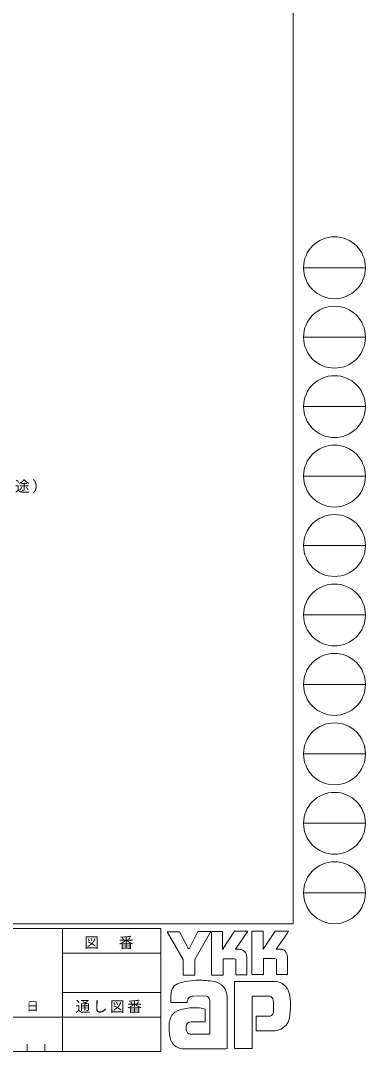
# Model space of a CAD drawing. Units: millimetres, scale not verified. Extents: x -594 to 539, y -420 to 386.
# Drawn here: x 398.9 to 539.5, y -420 to -0.3 of the extents above; entities that cross this region are included whole.
import ezdxf
from ezdxf.enums import TextEntityAlignment as Align

# ---------------------------------------------------------------- set-up
doc = ezdxf.new("R2010")
doc.units = ezdxf.units.MM
doc.header["$LTSCALE"] = 2
doc.layers.add('0-1_YKK_ZWAK', color=7, linetype='Continuous', lineweight=9)
doc.layers.add('0-6_YKK_D', color=6, linetype='Continuous', lineweight=9)
doc.styles.add('ＭＳ ゴシック', font='')
doc.styles.get('ＭＳ ゴシック').set_extended_font_data('MS Gothic')

msp = doc.modelspace()

# ---------------------------------------------------------------- linework, layer by layer
at = {"layer": '0-1_YKK_ZWAK'}
for p, q in [((510, 382), (510, -368)), ((514.252, -100.88), (539.452, -100.88)), ((514.252, -129.16), (539.452, -129.16)), ((514.252, -157.44), (539.452, -157.44)), ((514.252, -185.72), (539.452, -185.72)), ((514.252, -214), (539.452, -214)), ((514.252, -242.28), (539.452, -242.28)), ((514.252, -270.56), (539.452, -270.56)), ((514.252, -298.84), (539.452, -298.84)), ((514.252, -327.12), (539.452, -327.12)), ((514.252, -355.4), (539.452, -355.4)), ((510, -368), (-590, -368)), ((456, -370), (-590, -370)), ((416, -370), (416, -420)), ((456, -370), (456, -420)), ((458.624, -371.294), (463.644, -371.294)), ((465.188, -382.569), (458.624, -371.294)), ((471.194, -371.14), (467.544, -378.245)), ((476.657, -388.902), (476.657, -371.178)), ((493.106, -371.024), (497.778, -371.024)), ((493.106, -388.748), (493.106, -371.024)), ((502.682, -371.024), (508.088, -371.024)), ((507.548, -371.951), (503.088, -378.322)), ((508.088, -371.024), (507.548, -371.951)), ((416, -380), (456, -380)), ((487.97, -378.438), (486.486, -378.438)), ((491.06, -381.527), (491.06, -388.786)), ((504.572, -378.322), (503.088, -378.322)), ((507.663, -381.527), (507.663, -388.709)), ((485.963, -382.26), (481.406, -382.26)), ((497.971, -382.222), (497.971, -388.748)), ((502.528, -382.222), (497.971, -382.222)), ((503.146, -382.453), (502.528, -382.222)), ((503.146, -388.709), (503.146, -382.453)), ((497.971, -388.748), (493.106, -388.748)), ((503.146, -388.637), (503.218, -388.709)), ((507.663, -388.709), (503.146, -388.709)), ((502.605, -391.566), (486.04, -391.566)), ((486.04, -391.566), (486.04, -418.866)), ((416, -395.999), (456, -395.999)), ((460.169, -400.1), (460.169, -397.344)), ((474.494, -397.436), (469.212, -397.536)), ((483.028, -397.976), (483.028, -418.828)), ((493.222, -397.513), (499.863, -397.513)), ((493.222, -418.866), (493.222, -397.513)), ((466.81, -400.1), (460.169, -400.1)), ((476.039, -412.958), (476.039, -399.057)), ((501.962, -399.652), (501.987, -403.415)), ((272, -406), (416, -406)), ((456, -405.999), (416, -405.999)), ((494.96, -405.699), (494.96, -411.607)), ((500.018, -405.699), (494.96, -405.699)), ((474.108, -407.9), (468.402, -407.907)), ((502.566, -411.607), (504.111, -411.259)), ((468.007, -412.958), (476.039, -412.958)), ((475.421, -412.958), (475.923, -412.958)), ((476.039, -412.957), (476.04, -412.958)), ((494.96, -411.607), (502.566, -411.607)), ((401.6, -417), (401.6, -420)), ((408.8, -417), (408.8, -420)), ((466.81, -418.944), (464.686, -418.944)), ((482.564, -418.905), (466.81, -418.944)), ((483.028, -418.828), (482.564, -418.905)), ((-590, -420), (456, -420))]:
    msp.add_line(p, q, dxfattribs=at)
for points in [[(463.644, -371.294), (467.235, -378.013), (467.544, -378.245)], [(471.194, -371.14), (476.374, -371.14), (469.899, -382.608)], [(476.657, -371.178), (481.252, -371.178), (481.252, -378.462), (486.078, -371.101)], [(486.078, -371.101), (491.543, -371.101), (486.486, -378.438)], [(497.778, -371.024), (497.778, -378.441), (502.682, -371.024)], [(469.899, -382.608), (469.899, -388.941), (465.188, -388.941), (465.188, -382.569)], [(481.406, -382.26), (481.406, -388.902), (476.657, -388.902)], [(491.06, -388.786), (486.58, -388.786), (486.58, -382.492), (485.963, -382.26)], [(473.104, -402.533), (474.108, -402.764), (474.108, -407.9)], [(486.04, -418.866), (492.102, -418.866), (493.222, -418.866)]]:
    msp.add_lwpolyline(points, dxfattribs=at)
for centre in [(526.852, -100.88), (526.852, -129.16), (526.852, -157.44), (526.852, -185.72), (526.852, -214), (526.852, -242.28), (526.852, -270.56), (526.852, -298.84), (526.852, -327.12), (526.852, -355.4)]:
    msp.add_circle(centre, 12.6, dxfattribs=at)
for centre, radius, start, end in [((487.97, -381.527), 3.089, 0.00165, 89.99603), ((504.572, -381.411), 3.089, 0.00165, 89.99603), ((464.009, -395.793), 3.491, 109.02126, 161.51263), ((471.317, -416.287), 25.257, 89.89165, 109.30847), ((472.059, -420.662), 29.64, 78.78009, 91.46938), ((476.758, -397.852), 6.355, 40.66422, 80.31693), ((476.441, -397.836), 6.588, 358.78058, 38.76563), ((502.388, -397.772), 6.202, 14.44571, 87.08746), ((467.37, -397.379), 7.196, 158.41083, 179.71774), ((469.822, -400.01), 3.013, 138.46381, 181.71359), ((469.021, -399.958), 2.43, 85.50551, 126.78038), ((473.794, -399.649), 2.321, 14.75519, 72.44994), ((500.093, -399.256), 1.756, 16.43123, 96.91661), ((496.759, -400.297), 5.248, 4.93422, 17.03551), ((479.094, -401.696), 29.8, 350.99026, 10.67624), ((469.601, -421.22), 19.013, 79.38097, 112.05824), ((465.181, -408.468), 5.583, 121.8271, 169.08475), ((500.019, -403.834), 1.865, 269.95467, 342.90144), ((496.728, -402.916), 5.281, 343.6902, 354.75362), ((502.479, -405.35), 6.13, 285.4429, 349.90448), ((475.213, -410.564), 15.832, 168.76372, 199.80078), ((469.689, -410.469), 3.384, 171.08202, 216.71922), ((468.414, -409.97), 2.064, 90.33952, 178.03638), ((468.357, -410.807), 2.18, 230.97279, 260.7549), ((465.2, -413.489), 5.461, 207.31435, 263.59464)]:
    msp.add_arc(centre, radius, start, end, dxfattribs=at)

# ---------------------------------------------------------------- texts
at = {"layer": '0-1_YKK_ZWAK', "color": 4, "style": 'ＭＳ ゴシック'}
msp.add_text('年   月   日', height=3.666, dxfattribs=at).set_placement((376.252, -404.527), align=Align.BOTTOM_LEFT)
at = {"layer": '0-1_YKK_ZWAK', "char_height": 4.399, "attachment_point": 7, "style": 'ＭＳ ゴシック'}
for s, insert in [('\\T1.17;図\u3000番', (424.854, -378.374)), ('\\T1.17;通し図番', (421.255, -404.406))]:
    msp.add_mtext(s, dxfattribs=dict(at, insert=insert))
at = {"layer": '0-6_YKK_D', "color": 7, "insert": (347.466, -192.676), "char_height": 4.399, "attachment_point": 7, "style": 'ＭＳ ゴシック'}
msp.add_mtext('\\T1.17;開口部補強（別途）', dxfattribs=at)

doc.saveas('drawing.dxf')
